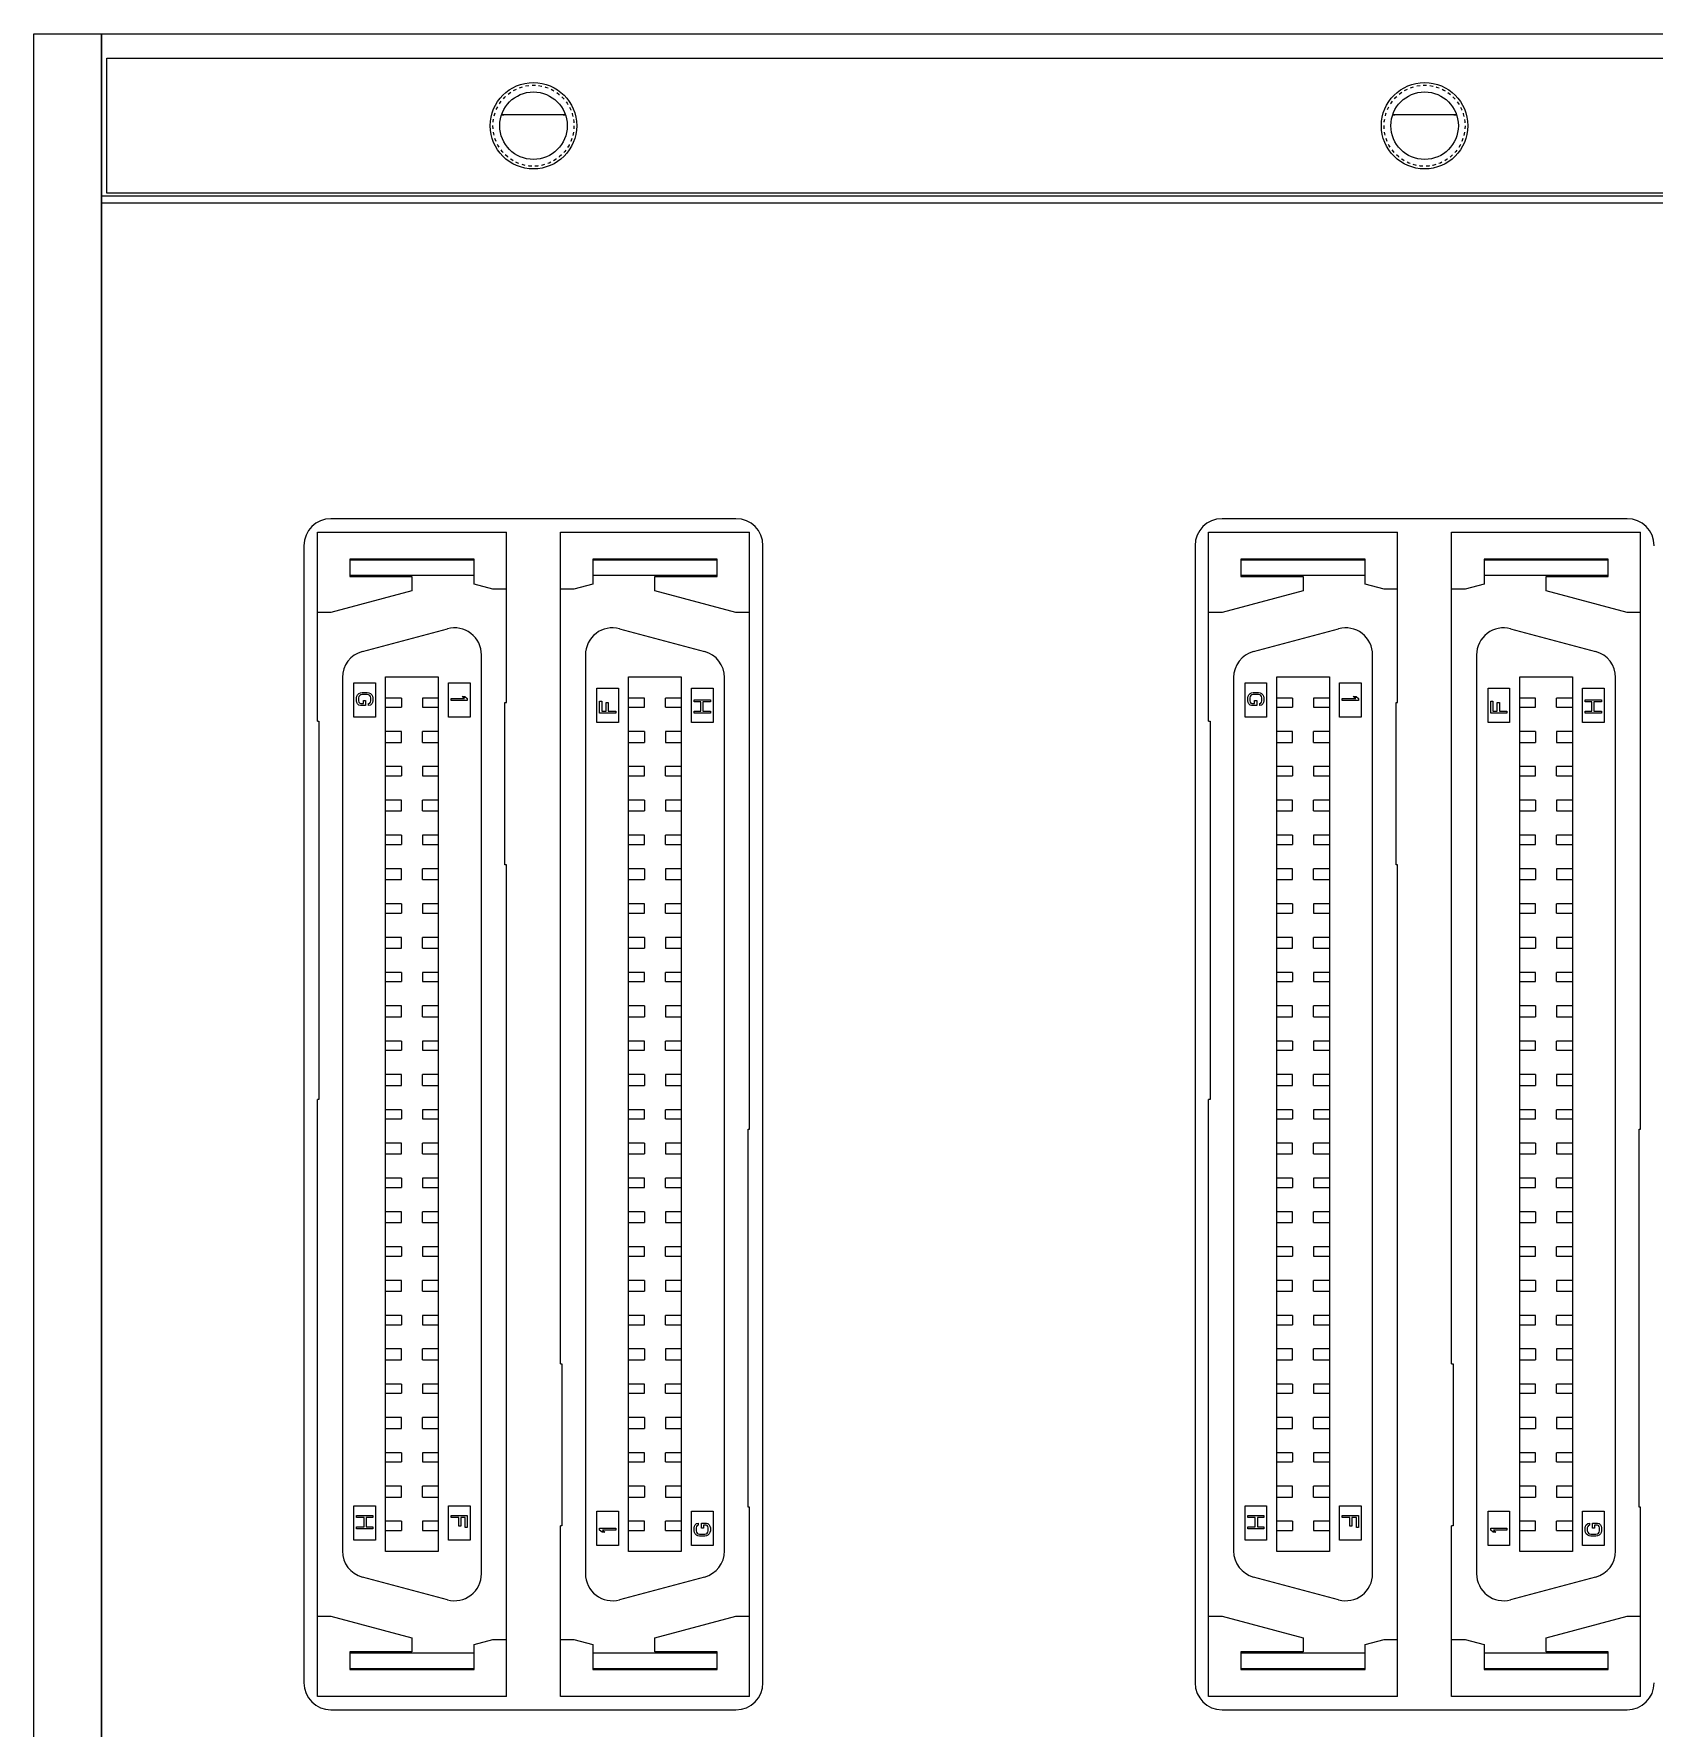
# Model space of a CAD drawing. Header units: inches. Extents: x 1 to 535, y 7 to 137.
# Drawn here: x 0.7 to 60.7, y 74 to 136.8 of the extents above; entities that cross this region are included whole.
import ezdxf

# ---------------------------------------------------------------- set-up
doc = ezdxf.new("R2010")
doc.units = ezdxf.units.IN
doc.header["$LTSCALE"] = 1.21
doc.header["$MEASUREMENT"] = 0
doc.linetypes.add('HIDDEN', pattern=[0.2, 0.1, -0.1])
for name, color, linetype in [('BSE72G_4_002DXF_CONTINUOUS_LINE', 7, 'CONTINUOUS'), ('BSEJ712_4_00DXF_CONTINUOUS_LINE', 7, 'CONTINUOUS'), ('BSEJ72G_4_001_DXF_HIDDEN_LINE', 7, 'CONTINUOUS'), ('BSEJ72G_4_00DXF_CONTINUOUS_LINE', 7, 'CONTINUOUS'), ('TE_1734101_5DXF_CONTINUOUS_LINE', 7, 'CONTINUOUS')]:
    doc.layers.add(name, color=color, linetype=linetype)

msp = doc.modelspace()

# ---------------------------------------------------------------- linework, layer by layer
at = {"layer": 'BSE72G_4_002DXF_CONTINUOUS_LINE', "color": 7, "linetype": 'Continuous'}
for p, q in [((3.203, 130.524), (530.203, 130.524)), ((26.703, 118.824), (11.703, 118.824)), ((59.703, 118.824), (44.703, 118.824)), ((10.703, 117.824), (10.703, 75.724)), ((27.703, 75.724), (27.703, 117.824)), ((43.703, 117.824), (43.703, 75.724)), ((11.703, 74.724), (26.703, 74.724)), ((44.703, 74.724), (59.703, 74.724))]:
    msp.add_line(p, q, dxfattribs=at)
for centre, start, end in [((11.703, 117.824), 90, 180), ((26.703, 117.824), 0, 90), ((44.703, 117.824), 90, 180), ((59.703, 117.824), 0, 90), ((11.703, 75.724), 180, 270), ((26.703, 75.724), 270, 0), ((44.703, 75.724), 180, 270), ((59.703, 75.724), 270, 0)]:
    msp.add_arc(centre, 1, start, end, dxfattribs=at)
at = {"layer": 'BSEJ712_4_00DXF_CONTINUOUS_LINE', "color": 7, "linetype": 'Continuous'}
for p, q in [((0.703, 6.774), (0.703, 136.774)), ((0.703, 136.774), (3.203, 136.774)), ((3.203, 136.774), (3.203, 6.774)), ((3.203, 6.774), (3.203, 136.774))]:
    msp.add_line(p, q, dxfattribs=at)
at = {"layer": 'BSEJ72G_4_001_DXF_HIDDEN_LINE', "color": 8, "linetype": 'HIDDEN'}
for centre in [(19.203, 133.374), (52.203, 133.374)]:
    msp.add_circle(centre, 1.5, dxfattribs=at)
at = {"layer": 'BSEJ72G_4_00DXF_CONTINUOUS_LINE', "color": 7, "linetype": 'Continuous'}
for p, q in [((3.203, 136.774), (530.203, 136.774)), ((3.403, 130.874), (3.403, 135.874)), ((3.403, 135.874), (530.003, 135.874)), ((20.383, 133.774), (18.022, 133.774)), ((53.383, 133.774), (51.022, 133.774)), ((3.203, 130.774), (530.203, 130.774)), ((530.003, 130.874), (3.403, 130.874))]:
    msp.add_line(p, q, dxfattribs=at)
for centre, radius in [((19.203, 133.374), 1.6), ((52.203, 133.374), 1.6), ((19.203, 133.374), 1.25), ((52.203, 133.374), 1.25)]:
    msp.add_circle(centre, radius, dxfattribs=at)
for centre, start, end in [((18.196, 132.153), 90.00216, 96.40108), ((20.21, 132.153), 83.59892, 89.99784), ((51.196, 132.153), 90.00216, 96.40108), ((53.21, 132.153), 83.59892, 89.99784)]:
    msp.add_arc(centre, 1.62, start, end, dxfattribs=at)
at = {"layer": 'TE_1734101_5DXF_CONTINUOUS_LINE', "color": 7, "linetype": 'Continuous'}
for p, q in [((11.203, 111.324), (11.203, 118.324)), ((11.203, 118.324), (18.203, 118.324)), ((18.203, 112.014), (18.203, 118.324)), ((20.203, 87.534), (20.203, 118.324)), ((20.203, 118.324), (27.203, 118.324)), ((27.203, 96.224), (27.203, 118.324)), ((44.203, 111.324), (44.203, 118.324)), ((44.203, 118.324), (51.203, 118.324)), ((51.203, 112.014), (51.203, 118.324)), ((53.203, 87.534), (53.203, 118.324)), ((53.203, 118.324), (60.203, 118.324)), ((60.203, 96.224), (60.203, 118.324)), ((12.403, 117.329), (12.403, 116.679)), ((17.003, 117.329), (12.403, 117.329)), ((17.003, 116.404), (17.003, 117.329)), ((21.403, 117.329), (21.403, 116.404)), ((26.003, 117.329), (21.403, 117.329)), ((26.003, 116.679), (26.003, 117.329)), ((45.403, 117.329), (45.403, 116.679)), ((50.003, 117.329), (45.403, 117.329)), ((50.003, 116.404), (50.003, 117.329)), ((54.403, 117.329), (54.403, 116.404)), ((59.003, 117.329), (54.403, 117.329)), ((59.003, 116.679), (59.003, 117.329)), ((17.003, 117.29), (12.403, 117.29)), ((17.003, 116.718), (12.403, 116.718)), ((12.403, 116.679), (14.703, 116.679)), ((14.703, 116.679), (14.703, 116.157)), ((26.003, 117.29), (21.403, 117.29)), ((26.003, 116.718), (21.403, 116.718)), ((23.703, 116.157), (23.703, 116.679)), ((23.703, 116.679), (26.003, 116.679)), ((50.003, 117.29), (45.403, 117.29)), ((50.003, 116.718), (45.403, 116.718)), ((45.403, 116.679), (47.703, 116.679)), ((47.703, 116.679), (47.703, 116.157)), ((59.003, 117.29), (54.403, 117.29)), ((59.003, 116.718), (54.403, 116.718)), ((56.703, 116.157), (56.703, 116.679)), ((56.703, 116.679), (59.003, 116.679)), ((14.703, 116.157), (11.703, 115.353)), ((17.703, 116.216), (17.003, 116.404)), ((18.203, 116.216), (17.703, 116.216)), ((20.703, 116.216), (20.203, 116.216)), ((21.403, 116.404), (20.703, 116.216)), ((26.703, 115.353), (23.703, 116.157)), ((47.703, 116.157), (44.703, 115.353)), ((50.703, 116.216), (50.003, 116.404)), ((51.203, 116.216), (50.703, 116.216)), ((53.703, 116.216), (53.203, 116.216)), ((54.403, 116.404), (53.703, 116.216)), ((59.703, 115.353), (56.703, 116.157)), ((11.703, 115.353), (11.203, 115.353)), ((27.203, 115.353), (26.703, 115.353)), ((44.703, 115.353), (44.203, 115.353)), ((60.203, 115.353), (59.703, 115.353)), ((12.869, 113.906), (16.019, 114.75)), ((22.387, 114.75), (25.537, 113.906)), ((45.869, 113.906), (49.019, 114.75)), ((55.387, 114.75), (58.537, 113.906)), ((17.278, 79.764), (17.278, 113.784)), ((21.128, 113.784), (21.128, 79.764)), ((50.278, 79.764), (50.278, 113.784)), ((54.128, 113.784), (54.128, 79.764)), ((12.128, 112.94), (12.128, 80.608)), ((13.728, 80.584), (13.728, 112.964)), ((13.728, 112.964), (15.678, 112.964)), ((15.678, 112.964), (15.678, 80.584)), ((22.728, 80.584), (22.728, 112.964)), ((22.728, 112.964), (24.678, 112.964)), ((24.678, 112.964), (24.678, 80.584)), ((26.278, 80.608), (26.278, 112.94)), ((45.128, 112.94), (45.128, 80.608)), ((46.728, 80.584), (46.728, 112.964)), ((46.728, 112.964), (48.678, 112.964)), ((48.678, 112.964), (48.678, 80.584)), ((55.728, 80.584), (55.728, 112.964)), ((55.728, 112.964), (57.678, 112.964)), ((57.678, 112.964), (57.678, 80.584)), ((59.278, 80.608), (59.278, 112.94)), ((12.553, 111.474), (12.553, 112.744)), ((12.553, 112.744), (13.353, 112.744)), ((12.665, 112.256), (12.691, 112.306)), ((12.691, 112.306), (12.742, 112.356)), ((12.742, 112.356), (12.793, 112.381)), ((12.768, 112.281), (12.742, 112.244)), ((12.806, 112.306), (12.768, 112.281)), ((12.793, 112.381), (12.857, 112.394)), ((12.857, 112.319), (12.806, 112.306)), ((12.857, 112.394), (13.048, 112.394)), ((13.048, 112.319), (12.857, 112.319)), ((13.048, 112.394), (13.112, 112.381)), ((13.1, 112.306), (13.048, 112.319)), ((13.138, 112.281), (13.1, 112.306)), ((13.112, 112.381), (13.163, 112.356)), ((13.163, 112.244), (13.138, 112.281)), ((13.163, 112.356), (13.214, 112.306)), ((13.214, 112.306), (13.24, 112.256)), ((13.353, 112.744), (13.353, 111.474)), ((16.053, 111.474), (16.053, 112.744)), ((16.053, 112.744), (16.853, 112.744)), ((16.853, 112.744), (16.853, 111.474)), ((21.553, 111.274), (21.553, 112.544)), ((21.553, 112.544), (22.353, 112.544)), ((22.353, 112.544), (22.353, 111.274)), ((25.053, 111.274), (25.053, 112.544)), ((25.053, 112.544), (25.853, 112.544)), ((25.853, 112.544), (25.853, 111.274)), ((45.553, 111.474), (45.553, 112.744)), ((45.553, 112.744), (46.353, 112.744)), ((45.665, 112.256), (45.691, 112.306)), ((45.691, 112.306), (45.742, 112.356)), ((45.742, 112.356), (45.793, 112.381)), ((45.768, 112.281), (45.742, 112.244)), ((45.806, 112.306), (45.768, 112.281)), ((45.793, 112.381), (45.857, 112.394)), ((45.857, 112.319), (45.806, 112.306)), ((45.857, 112.394), (46.048, 112.394)), ((46.048, 112.319), (45.857, 112.319)), ((46.048, 112.394), (46.112, 112.381)), ((46.1, 112.306), (46.048, 112.319)), ((46.138, 112.281), (46.1, 112.306)), ((46.112, 112.381), (46.163, 112.356)), ((46.163, 112.244), (46.138, 112.281)), ((46.163, 112.356), (46.214, 112.306)), ((46.214, 112.306), (46.24, 112.256)), ((46.353, 112.744), (46.353, 111.474)), ((49.053, 111.474), (49.053, 112.744)), ((49.053, 112.744), (49.853, 112.744)), ((49.853, 112.744), (49.853, 111.474)), ((54.553, 111.274), (54.553, 112.544)), ((54.553, 112.544), (55.353, 112.544)), ((55.353, 112.544), (55.353, 111.274)), ((58.053, 111.274), (58.053, 112.544)), ((58.053, 112.544), (58.853, 112.544)), ((58.853, 112.544), (58.853, 111.274)), ((12.653, 112.194), (12.665, 112.256)), ((12.653, 112.081), (12.653, 112.194)), ((12.665, 112.019), (12.653, 112.081)), ((12.691, 111.969), (12.665, 112.019)), ((12.742, 111.919), (12.691, 111.969)), ((12.742, 112.244), (12.729, 112.194)), ((12.729, 112.194), (12.729, 112.081)), ((12.729, 112.081), (12.742, 112.031)), ((12.742, 112.031), (12.768, 111.994)), ((12.793, 111.906), (12.742, 111.919)), ((12.768, 111.994), (12.806, 111.981)), ((12.985, 111.906), (12.793, 111.906)), ((12.806, 111.981), (12.908, 111.981)), ((12.908, 111.981), (12.908, 112.094)), ((12.908, 112.094), (12.985, 112.094)), ((12.985, 112.094), (12.985, 111.906)), ((13.1, 111.981), (13.138, 111.994)), ((13.1, 111.906), (13.1, 111.981)), ((13.163, 111.919), (13.1, 111.906)), ((13.138, 111.994), (13.163, 112.031)), ((13.176, 112.194), (13.163, 112.244)), ((13.163, 112.031), (13.176, 112.081)), ((13.214, 111.969), (13.163, 111.919)), ((13.176, 112.081), (13.176, 112.194)), ((13.24, 112.019), (13.214, 111.969)), ((13.24, 112.256), (13.253, 112.194)), ((13.253, 112.081), (13.24, 112.019)), ((13.253, 112.194), (13.253, 112.081)), ((14.313, 112.184), (13.728, 112.184)), ((13.728, 111.844), (14.313, 111.844)), ((14.313, 112.184), (14.313, 111.844)), ((15.093, 112.184), (15.093, 111.844)), ((15.678, 112.184), (15.093, 112.184)), ((15.093, 111.844), (15.678, 111.844)), ((16.153, 112.094), (16.153, 112.169)), ((16.153, 112.169), (16.651, 112.169)), ((16.753, 112.094), (16.153, 112.094)), ((16.651, 112.169), (16.561, 112.244)), ((16.561, 112.244), (16.663, 112.244)), ((16.663, 112.244), (16.753, 112.169)), ((16.753, 112.169), (16.753, 112.094)), ((18.148, 106.014), (18.148, 112.014)), ((18.148, 112.014), (18.203, 112.014)), ((21.653, 111.624), (21.653, 112.074)), ((21.653, 112.074), (21.729, 112.074)), ((21.729, 112.074), (21.729, 111.699)), ((21.729, 111.699), (21.895, 111.699)), ((21.895, 111.699), (21.895, 112.024)), ((21.895, 112.024), (21.972, 112.024)), ((21.972, 112.024), (21.972, 111.699)), ((21.972, 111.699), (22.253, 111.699)), ((22.253, 111.699), (22.253, 111.624)), ((23.313, 112.184), (22.728, 112.184)), ((22.728, 111.844), (23.313, 111.844)), ((23.313, 111.844), (23.313, 112.184)), ((24.093, 111.844), (24.093, 112.184)), ((24.678, 112.184), (24.093, 112.184)), ((24.093, 111.844), (24.678, 111.844)), ((25.153, 112.049), (25.153, 112.124)), ((25.153, 112.124), (25.753, 112.124)), ((25.395, 112.049), (25.153, 112.049)), ((25.153, 111.624), (25.153, 111.699)), ((25.153, 111.699), (25.395, 111.699)), ((25.395, 111.699), (25.395, 112.049)), ((25.472, 112.049), (25.472, 111.699)), ((25.753, 112.049), (25.472, 112.049)), ((25.472, 111.699), (25.753, 111.699)), ((25.753, 112.124), (25.753, 112.049)), ((25.753, 111.699), (25.753, 111.624)), ((45.653, 112.194), (45.665, 112.256)), ((45.653, 112.081), (45.653, 112.194)), ((45.665, 112.019), (45.653, 112.081)), ((45.691, 111.969), (45.665, 112.019)), ((45.742, 111.919), (45.691, 111.969)), ((45.742, 112.244), (45.729, 112.194)), ((45.729, 112.194), (45.729, 112.081)), ((45.729, 112.081), (45.742, 112.031)), ((45.742, 112.031), (45.768, 111.994)), ((45.793, 111.906), (45.742, 111.919)), ((45.768, 111.994), (45.806, 111.981)), ((45.985, 111.906), (45.793, 111.906)), ((45.806, 111.981), (45.908, 111.981)), ((45.908, 111.981), (45.908, 112.094)), ((45.908, 112.094), (45.985, 112.094)), ((45.985, 112.094), (45.985, 111.906)), ((46.1, 111.981), (46.138, 111.994)), ((46.1, 111.906), (46.1, 111.981)), ((46.163, 111.919), (46.1, 111.906)), ((46.138, 111.994), (46.163, 112.031)), ((46.176, 112.194), (46.163, 112.244)), ((46.163, 112.031), (46.176, 112.081)), ((46.214, 111.969), (46.163, 111.919)), ((46.176, 112.081), (46.176, 112.194)), ((46.24, 112.019), (46.214, 111.969)), ((46.24, 112.256), (46.253, 112.194)), ((46.253, 112.081), (46.24, 112.019)), ((46.253, 112.194), (46.253, 112.081)), ((47.313, 112.184), (46.728, 112.184)), ((46.728, 111.844), (47.313, 111.844)), ((47.313, 112.184), (47.313, 111.844)), ((48.093, 112.184), (48.093, 111.844)), ((48.678, 112.184), (48.093, 112.184)), ((48.093, 111.844), (48.678, 111.844)), ((49.153, 112.094), (49.153, 112.169)), ((49.153, 112.169), (49.651, 112.169)), ((49.753, 112.094), (49.153, 112.094)), ((49.651, 112.169), (49.561, 112.244)), ((49.561, 112.244), (49.663, 112.244)), ((49.663, 112.244), (49.753, 112.169)), ((49.753, 112.169), (49.753, 112.094)), ((51.148, 106.014), (51.148, 112.014)), ((51.148, 112.014), (51.203, 112.014)), ((54.653, 111.624), (54.653, 112.074)), ((54.653, 112.074), (54.729, 112.074)), ((54.729, 112.074), (54.729, 111.699)), ((54.729, 111.699), (54.895, 111.699)), ((54.895, 111.699), (54.895, 112.024)), ((54.895, 112.024), (54.972, 112.024)), ((54.972, 112.024), (54.972, 111.699)), ((54.972, 111.699), (55.253, 111.699)), ((55.253, 111.699), (55.253, 111.624)), ((56.313, 112.184), (55.728, 112.184)), ((55.728, 111.844), (56.313, 111.844)), ((56.313, 111.844), (56.313, 112.184)), ((57.093, 111.844), (57.093, 112.184)), ((57.678, 112.184), (57.093, 112.184)), ((57.093, 111.844), (57.678, 111.844)), ((58.153, 112.049), (58.153, 112.124)), ((58.153, 112.124), (58.753, 112.124)), ((58.395, 112.049), (58.153, 112.049)), ((58.153, 111.624), (58.153, 111.699)), ((58.153, 111.699), (58.395, 111.699)), ((58.395, 111.699), (58.395, 112.049)), ((58.472, 112.049), (58.472, 111.699)), ((58.753, 112.049), (58.472, 112.049)), ((58.472, 111.699), (58.753, 111.699)), ((58.753, 112.124), (58.753, 112.049)), ((58.753, 111.699), (58.753, 111.624)), ((11.203, 111.324), (11.258, 111.324)), ((11.258, 111.324), (11.258, 97.324)), ((13.353, 111.474), (12.553, 111.474)), ((16.853, 111.474), (16.053, 111.474)), ((22.353, 111.274), (21.553, 111.274)), ((22.253, 111.624), (21.653, 111.624)), ((25.853, 111.274), (25.053, 111.274)), ((25.753, 111.624), (25.153, 111.624)), ((44.203, 111.324), (44.258, 111.324)), ((44.258, 111.324), (44.258, 97.324)), ((46.353, 111.474), (45.553, 111.474)), ((49.853, 111.474), (49.053, 111.474)), ((55.353, 111.274), (54.553, 111.274)), ((55.253, 111.624), (54.653, 111.624)), ((58.853, 111.274), (58.053, 111.274)), ((58.753, 111.624), (58.153, 111.624)), ((14.313, 110.944), (13.728, 110.944)), ((13.728, 110.544), (14.313, 110.544)), ((14.313, 110.544), (14.313, 110.944)), ((15.093, 110.544), (15.093, 110.944)), ((15.678, 110.944), (15.093, 110.944)), ((15.093, 110.544), (15.678, 110.544)), ((23.313, 110.944), (22.728, 110.944)), ((22.728, 110.544), (23.313, 110.544)), ((23.313, 110.944), (23.313, 110.544)), ((24.093, 110.944), (24.093, 110.544)), ((24.678, 110.944), (24.093, 110.944)), ((24.093, 110.544), (24.678, 110.544)), ((47.313, 110.944), (46.728, 110.944)), ((46.728, 110.544), (47.313, 110.544)), ((47.313, 110.544), (47.313, 110.944)), ((48.093, 110.544), (48.093, 110.944)), ((48.678, 110.944), (48.093, 110.944)), ((48.093, 110.544), (48.678, 110.544)), ((56.313, 110.944), (55.728, 110.944)), ((55.728, 110.544), (56.313, 110.544)), ((56.313, 110.944), (56.313, 110.544)), ((57.093, 110.944), (57.093, 110.544)), ((57.678, 110.944), (57.093, 110.944)), ((57.093, 110.544), (57.678, 110.544)), ((14.313, 109.644), (13.728, 109.644)), ((13.728, 109.304), (14.313, 109.304)), ((14.313, 109.644), (14.313, 109.304)), ((15.093, 109.644), (15.093, 109.304)), ((15.678, 109.644), (15.093, 109.644)), ((15.093, 109.304), (15.678, 109.304)), ((23.313, 109.644), (22.728, 109.644)), ((22.728, 109.304), (23.313, 109.304)), ((23.313, 109.304), (23.313, 109.644)), ((24.093, 109.304), (24.093, 109.644)), ((24.678, 109.644), (24.093, 109.644)), ((24.093, 109.304), (24.678, 109.304)), ((47.313, 109.644), (46.728, 109.644)), ((46.728, 109.304), (47.313, 109.304)), ((47.313, 109.644), (47.313, 109.304)), ((48.093, 109.644), (48.093, 109.304)), ((48.678, 109.644), (48.093, 109.644)), ((48.093, 109.304), (48.678, 109.304)), ((56.313, 109.644), (55.728, 109.644)), ((55.728, 109.304), (56.313, 109.304)), ((56.313, 109.304), (56.313, 109.644)), ((57.093, 109.304), (57.093, 109.644)), ((57.678, 109.644), (57.093, 109.644)), ((57.093, 109.304), (57.678, 109.304)), ((14.313, 108.404), (13.728, 108.404)), ((13.728, 108.004), (14.313, 108.004)), ((14.313, 108.004), (14.313, 108.404)), ((15.093, 108.004), (15.093, 108.404)), ((15.678, 108.404), (15.093, 108.404)), ((15.093, 108.004), (15.678, 108.004)), ((23.313, 108.404), (22.728, 108.404)), ((22.728, 108.004), (23.313, 108.004)), ((23.313, 108.404), (23.313, 108.004)), ((24.093, 108.404), (24.093, 108.004)), ((24.678, 108.404), (24.093, 108.404)), ((24.093, 108.004), (24.678, 108.004)), ((47.313, 108.404), (46.728, 108.404)), ((46.728, 108.004), (47.313, 108.004)), ((47.313, 108.004), (47.313, 108.404)), ((48.093, 108.004), (48.093, 108.404)), ((48.678, 108.404), (48.093, 108.404)), ((48.093, 108.004), (48.678, 108.004)), ((56.313, 108.404), (55.728, 108.404)), ((55.728, 108.004), (56.313, 108.004)), ((56.313, 108.404), (56.313, 108.004)), ((57.093, 108.404), (57.093, 108.004)), ((57.678, 108.404), (57.093, 108.404)), ((57.093, 108.004), (57.678, 108.004)), ((14.313, 107.104), (13.728, 107.104)), ((13.728, 106.764), (14.313, 106.764)), ((14.313, 107.104), (14.313, 106.764)), ((15.093, 107.104), (15.093, 106.764)), ((15.678, 107.104), (15.093, 107.104)), ((15.093, 106.764), (15.678, 106.764)), ((23.313, 107.104), (22.728, 107.104)), ((22.728, 106.764), (23.313, 106.764)), ((23.313, 106.764), (23.313, 107.104)), ((24.093, 106.764), (24.093, 107.104)), ((24.678, 107.104), (24.093, 107.104)), ((24.093, 106.764), (24.678, 106.764)), ((47.313, 107.104), (46.728, 107.104)), ((46.728, 106.764), (47.313, 106.764)), ((47.313, 107.104), (47.313, 106.764)), ((48.093, 107.104), (48.093, 106.764)), ((48.678, 107.104), (48.093, 107.104)), ((48.093, 106.764), (48.678, 106.764)), ((56.313, 107.104), (55.728, 107.104)), ((55.728, 106.764), (56.313, 106.764)), ((56.313, 106.764), (56.313, 107.104)), ((57.093, 106.764), (57.093, 107.104)), ((57.678, 107.104), (57.093, 107.104)), ((57.093, 106.764), (57.678, 106.764)), ((18.203, 106.014), (18.148, 106.014)), ((18.203, 75.224), (18.203, 106.014)), ((51.203, 106.014), (51.148, 106.014)), ((51.203, 75.224), (51.203, 106.014)), ((14.313, 105.864), (13.728, 105.864)), ((13.728, 105.464), (14.313, 105.464)), ((14.313, 105.464), (14.313, 105.864)), ((15.093, 105.464), (15.093, 105.864)), ((15.678, 105.864), (15.093, 105.864)), ((15.093, 105.464), (15.678, 105.464)), ((23.313, 105.864), (22.728, 105.864)), ((22.728, 105.464), (23.313, 105.464)), ((23.313, 105.864), (23.313, 105.464)), ((24.093, 105.864), (24.093, 105.464)), ((24.678, 105.864), (24.093, 105.864)), ((24.093, 105.464), (24.678, 105.464)), ((47.313, 105.864), (46.728, 105.864)), ((46.728, 105.464), (47.313, 105.464)), ((47.313, 105.464), (47.313, 105.864)), ((48.093, 105.464), (48.093, 105.864)), ((48.678, 105.864), (48.093, 105.864)), ((48.093, 105.464), (48.678, 105.464)), ((56.313, 105.864), (55.728, 105.864)), ((55.728, 105.464), (56.313, 105.464)), ((56.313, 105.864), (56.313, 105.464)), ((57.093, 105.864), (57.093, 105.464)), ((57.678, 105.864), (57.093, 105.864)), ((57.093, 105.464), (57.678, 105.464)), ((14.313, 104.564), (13.728, 104.564)), ((13.728, 104.224), (14.313, 104.224)), ((14.313, 104.564), (14.313, 104.224)), ((15.093, 104.564), (15.093, 104.224)), ((15.678, 104.564), (15.093, 104.564)), ((15.093, 104.224), (15.678, 104.224)), ((23.313, 104.564), (22.728, 104.564)), ((22.728, 104.224), (23.313, 104.224)), ((23.313, 104.224), (23.313, 104.564)), ((24.093, 104.224), (24.093, 104.564)), ((24.678, 104.564), (24.093, 104.564)), ((24.093, 104.224), (24.678, 104.224)), ((47.313, 104.564), (46.728, 104.564)), ((46.728, 104.224), (47.313, 104.224)), ((47.313, 104.564), (47.313, 104.224)), ((48.093, 104.564), (48.093, 104.224)), ((48.678, 104.564), (48.093, 104.564)), ((48.093, 104.224), (48.678, 104.224)), ((56.313, 104.564), (55.728, 104.564)), ((55.728, 104.224), (56.313, 104.224)), ((56.313, 104.224), (56.313, 104.564)), ((57.093, 104.224), (57.093, 104.564)), ((57.678, 104.564), (57.093, 104.564)), ((57.093, 104.224), (57.678, 104.224)), ((14.313, 103.324), (13.728, 103.324)), ((13.728, 102.924), (14.313, 102.924)), ((14.313, 102.924), (14.313, 103.324)), ((15.093, 102.924), (15.093, 103.324)), ((15.678, 103.324), (15.093, 103.324)), ((15.093, 102.924), (15.678, 102.924)), ((23.313, 103.324), (22.728, 103.324)), ((22.728, 102.924), (23.313, 102.924)), ((23.313, 103.324), (23.313, 102.924)), ((24.093, 103.324), (24.093, 102.924)), ((24.678, 103.324), (24.093, 103.324)), ((24.093, 102.924), (24.678, 102.924)), ((47.313, 103.324), (46.728, 103.324)), ((46.728, 102.924), (47.313, 102.924)), ((47.313, 102.924), (47.313, 103.324)), ((48.093, 102.924), (48.093, 103.324)), ((48.678, 103.324), (48.093, 103.324)), ((48.093, 102.924), (48.678, 102.924)), ((56.313, 103.324), (55.728, 103.324)), ((55.728, 102.924), (56.313, 102.924)), ((56.313, 103.324), (56.313, 102.924)), ((57.093, 103.324), (57.093, 102.924)), ((57.678, 103.324), (57.093, 103.324)), ((57.093, 102.924), (57.678, 102.924)), ((14.313, 102.024), (13.728, 102.024)), ((13.728, 101.684), (14.313, 101.684)), ((14.313, 102.024), (14.313, 101.684)), ((15.093, 102.024), (15.093, 101.684)), ((15.678, 102.024), (15.093, 102.024)), ((15.093, 101.684), (15.678, 101.684)), ((23.313, 102.024), (22.728, 102.024)), ((22.728, 101.684), (23.313, 101.684)), ((23.313, 101.684), (23.313, 102.024)), ((24.093, 101.684), (24.093, 102.024)), ((24.678, 102.024), (24.093, 102.024)), ((24.093, 101.684), (24.678, 101.684)), ((47.313, 102.024), (46.728, 102.024)), ((46.728, 101.684), (47.313, 101.684)), ((47.313, 102.024), (47.313, 101.684)), ((48.093, 102.024), (48.093, 101.684)), ((48.678, 102.024), (48.093, 102.024)), ((48.093, 101.684), (48.678, 101.684)), ((56.313, 102.024), (55.728, 102.024)), ((55.728, 101.684), (56.313, 101.684)), ((56.313, 101.684), (56.313, 102.024)), ((57.093, 101.684), (57.093, 102.024)), ((57.678, 102.024), (57.093, 102.024)), ((57.093, 101.684), (57.678, 101.684)), ((14.313, 100.784), (13.728, 100.784)), ((13.728, 100.384), (14.313, 100.384)), ((14.313, 100.384), (14.313, 100.784)), ((15.093, 100.384), (15.093, 100.784)), ((15.678, 100.784), (15.093, 100.784)), ((15.093, 100.384), (15.678, 100.384)), ((23.313, 100.784), (22.728, 100.784)), ((22.728, 100.384), (23.313, 100.384)), ((23.313, 100.784), (23.313, 100.384)), ((24.093, 100.784), (24.093, 100.384)), ((24.678, 100.784), (24.093, 100.784)), ((24.093, 100.384), (24.678, 100.384)), ((47.313, 100.784), (46.728, 100.784)), ((46.728, 100.384), (47.313, 100.384)), ((47.313, 100.384), (47.313, 100.784)), ((48.093, 100.384), (48.093, 100.784)), ((48.678, 100.784), (48.093, 100.784)), ((48.093, 100.384), (48.678, 100.384)), ((56.313, 100.784), (55.728, 100.784)), ((55.728, 100.384), (56.313, 100.384)), ((56.313, 100.784), (56.313, 100.384)), ((57.093, 100.784), (57.093, 100.384)), ((57.678, 100.784), (57.093, 100.784)), ((57.093, 100.384), (57.678, 100.384)), ((14.313, 99.484), (13.728, 99.484)), ((13.728, 99.144), (14.313, 99.144)), ((14.313, 99.484), (14.313, 99.144)), ((15.093, 99.484), (15.093, 99.144)), ((15.678, 99.484), (15.093, 99.484)), ((15.093, 99.144), (15.678, 99.144)), ((23.313, 99.484), (22.728, 99.484)), ((22.728, 99.144), (23.313, 99.144)), ((23.313, 99.144), (23.313, 99.484)), ((24.093, 99.144), (24.093, 99.484)), ((24.678, 99.484), (24.093, 99.484)), ((24.093, 99.144), (24.678, 99.144)), ((47.313, 99.484), (46.728, 99.484)), ((46.728, 99.144), (47.313, 99.144)), ((47.313, 99.484), (47.313, 99.144)), ((48.093, 99.484), (48.093, 99.144)), ((48.678, 99.484), (48.093, 99.484)), ((48.093, 99.144), (48.678, 99.144)), ((56.313, 99.484), (55.728, 99.484)), ((55.728, 99.144), (56.313, 99.144)), ((56.313, 99.144), (56.313, 99.484)), ((57.093, 99.144), (57.093, 99.484)), ((57.678, 99.484), (57.093, 99.484)), ((57.093, 99.144), (57.678, 99.144)), ((14.313, 98.244), (13.728, 98.244)), ((14.313, 97.844), (14.313, 98.244)), ((15.093, 97.844), (15.093, 98.244)), ((15.678, 98.244), (15.093, 98.244)), ((23.313, 98.244), (22.728, 98.244)), ((23.313, 98.244), (23.313, 97.844)), ((24.093, 98.244), (24.093, 97.844)), ((24.678, 98.244), (24.093, 98.244)), ((47.313, 98.244), (46.728, 98.244)), ((47.313, 97.844), (47.313, 98.244)), ((48.093, 97.844), (48.093, 98.244)), ((48.678, 98.244), (48.093, 98.244)), ((56.313, 98.244), (55.728, 98.244)), ((56.313, 98.244), (56.313, 97.844)), ((57.093, 98.244), (57.093, 97.844)), ((57.678, 98.244), (57.093, 98.244)), ((11.203, 75.224), (11.203, 97.324)), ((11.258, 97.324), (11.203, 97.324)), ((13.728, 97.844), (14.313, 97.844)), ((15.093, 97.844), (15.678, 97.844)), ((22.728, 97.844), (23.313, 97.844)), ((24.093, 97.844), (24.678, 97.844)), ((44.203, 75.224), (44.203, 97.324)), ((44.258, 97.324), (44.203, 97.324)), ((46.728, 97.844), (47.313, 97.844)), ((48.093, 97.844), (48.678, 97.844)), ((55.728, 97.844), (56.313, 97.844)), ((57.093, 97.844), (57.678, 97.844)), ((14.313, 96.944), (13.728, 96.944)), ((13.728, 96.604), (14.313, 96.604)), ((14.313, 96.944), (14.313, 96.604)), ((15.093, 96.944), (15.093, 96.604)), ((15.678, 96.944), (15.093, 96.944)), ((15.093, 96.604), (15.678, 96.604)), ((23.313, 96.944), (22.728, 96.944)), ((22.728, 96.604), (23.313, 96.604)), ((23.313, 96.604), (23.313, 96.944)), ((24.093, 96.604), (24.093, 96.944)), ((24.678, 96.944), (24.093, 96.944)), ((24.093, 96.604), (24.678, 96.604)), ((47.313, 96.944), (46.728, 96.944)), ((46.728, 96.604), (47.313, 96.604)), ((47.313, 96.944), (47.313, 96.604)), ((48.093, 96.944), (48.093, 96.604)), ((48.678, 96.944), (48.093, 96.944)), ((48.093, 96.604), (48.678, 96.604)), ((56.313, 96.944), (55.728, 96.944)), ((55.728, 96.604), (56.313, 96.604)), ((56.313, 96.604), (56.313, 96.944)), ((57.093, 96.604), (57.093, 96.944)), ((57.678, 96.944), (57.093, 96.944)), ((57.093, 96.604), (57.678, 96.604)), ((27.148, 82.224), (27.148, 96.224)), ((27.148, 96.224), (27.203, 96.224)), ((60.148, 82.224), (60.148, 96.224)), ((60.148, 96.224), (60.203, 96.224)), ((14.313, 95.704), (13.728, 95.704)), ((14.313, 95.304), (14.313, 95.704)), ((15.093, 95.304), (15.093, 95.704)), ((15.678, 95.704), (15.093, 95.704)), ((23.313, 95.704), (22.728, 95.704)), ((23.313, 95.704), (23.313, 95.304)), ((24.093, 95.704), (24.093, 95.304)), ((24.678, 95.704), (24.093, 95.704)), ((47.313, 95.704), (46.728, 95.704)), ((47.313, 95.304), (47.313, 95.704)), ((48.093, 95.304), (48.093, 95.704)), ((48.678, 95.704), (48.093, 95.704)), ((56.313, 95.704), (55.728, 95.704)), ((56.313, 95.704), (56.313, 95.304)), ((57.093, 95.704), (57.093, 95.304)), ((57.678, 95.704), (57.093, 95.704)), ((13.728, 95.304), (14.313, 95.304)), ((15.093, 95.304), (15.678, 95.304)), ((22.728, 95.304), (23.313, 95.304)), ((24.093, 95.304), (24.678, 95.304)), ((46.728, 95.304), (47.313, 95.304)), ((48.093, 95.304), (48.678, 95.304)), ((55.728, 95.304), (56.313, 95.304)), ((57.093, 95.304), (57.678, 95.304)), ((14.313, 94.404), (13.728, 94.404)), ((14.313, 94.404), (14.313, 94.064)), ((15.093, 94.404), (15.093, 94.064)), ((15.678, 94.404), (15.093, 94.404)), ((23.313, 94.404), (22.728, 94.404)), ((23.313, 94.064), (23.313, 94.404)), ((24.093, 94.064), (24.093, 94.404)), ((24.678, 94.404), (24.093, 94.404)), ((47.313, 94.404), (46.728, 94.404)), ((47.313, 94.404), (47.313, 94.064)), ((48.093, 94.404), (48.093, 94.064)), ((48.678, 94.404), (48.093, 94.404)), ((56.313, 94.404), (55.728, 94.404)), ((56.313, 94.064), (56.313, 94.404)), ((57.093, 94.064), (57.093, 94.404)), ((57.678, 94.404), (57.093, 94.404)), ((13.728, 94.064), (14.313, 94.064)), ((15.093, 94.064), (15.678, 94.064)), ((22.728, 94.064), (23.313, 94.064)), ((24.093, 94.064), (24.678, 94.064)), ((46.728, 94.064), (47.313, 94.064)), ((48.093, 94.064), (48.678, 94.064)), ((55.728, 94.064), (56.313, 94.064)), ((57.093, 94.064), (57.678, 94.064)), ((14.313, 93.164), (13.728, 93.164)), ((14.313, 92.764), (14.313, 93.164)), ((15.093, 92.764), (15.093, 93.164)), ((15.678, 93.164), (15.093, 93.164)), ((23.313, 93.164), (22.728, 93.164)), ((23.313, 93.164), (23.313, 92.764)), ((24.093, 93.164), (24.093, 92.764)), ((24.678, 93.164), (24.093, 93.164)), ((47.313, 93.164), (46.728, 93.164)), ((47.313, 92.764), (47.313, 93.164)), ((48.093, 92.764), (48.093, 93.164)), ((48.678, 93.164), (48.093, 93.164)), ((56.313, 93.164), (55.728, 93.164)), ((56.313, 93.164), (56.313, 92.764)), ((57.093, 93.164), (57.093, 92.764)), ((57.678, 93.164), (57.093, 93.164)), ((13.728, 92.764), (14.313, 92.764)), ((15.093, 92.764), (15.678, 92.764)), ((22.728, 92.764), (23.313, 92.764)), ((24.093, 92.764), (24.678, 92.764)), ((46.728, 92.764), (47.313, 92.764)), ((48.093, 92.764), (48.678, 92.764)), ((55.728, 92.764), (56.313, 92.764)), ((57.093, 92.764), (57.678, 92.764)), ((14.313, 91.864), (13.728, 91.864)), ((14.313, 91.864), (14.313, 91.524)), ((15.093, 91.864), (15.093, 91.524)), ((15.678, 91.864), (15.093, 91.864)), ((23.313, 91.864), (22.728, 91.864)), ((23.313, 91.524), (23.313, 91.864)), ((24.093, 91.524), (24.093, 91.864)), ((24.678, 91.864), (24.093, 91.864)), ((47.313, 91.864), (46.728, 91.864)), ((47.313, 91.864), (47.313, 91.524)), ((48.093, 91.864), (48.093, 91.524)), ((48.678, 91.864), (48.093, 91.864)), ((56.313, 91.864), (55.728, 91.864)), ((56.313, 91.524), (56.313, 91.864)), ((57.093, 91.524), (57.093, 91.864)), ((57.678, 91.864), (57.093, 91.864)), ((13.728, 91.524), (14.313, 91.524)), ((15.093, 91.524), (15.678, 91.524)), ((22.728, 91.524), (23.313, 91.524)), ((24.093, 91.524), (24.678, 91.524)), ((46.728, 91.524), (47.313, 91.524)), ((48.093, 91.524), (48.678, 91.524)), ((55.728, 91.524), (56.313, 91.524)), ((57.093, 91.524), (57.678, 91.524)), ((14.313, 90.624), (13.728, 90.624)), ((14.313, 90.224), (14.313, 90.624)), ((15.093, 90.224), (15.093, 90.624)), ((15.678, 90.624), (15.093, 90.624)), ((23.313, 90.624), (22.728, 90.624)), ((23.313, 90.624), (23.313, 90.224)), ((24.093, 90.624), (24.093, 90.224)), ((24.678, 90.624), (24.093, 90.624)), ((47.313, 90.624), (46.728, 90.624)), ((47.313, 90.224), (47.313, 90.624)), ((48.093, 90.224), (48.093, 90.624)), ((48.678, 90.624), (48.093, 90.624)), ((56.313, 90.624), (55.728, 90.624)), ((56.313, 90.624), (56.313, 90.224)), ((57.093, 90.624), (57.093, 90.224)), ((57.678, 90.624), (57.093, 90.624)), ((13.728, 90.224), (14.313, 90.224)), ((15.093, 90.224), (15.678, 90.224)), ((22.728, 90.224), (23.313, 90.224)), ((24.093, 90.224), (24.678, 90.224)), ((46.728, 90.224), (47.313, 90.224)), ((48.093, 90.224), (48.678, 90.224)), ((55.728, 90.224), (56.313, 90.224)), ((57.093, 90.224), (57.678, 90.224)), ((14.313, 89.324), (13.728, 89.324)), ((14.313, 89.324), (14.313, 88.984)), ((15.093, 89.324), (15.093, 88.984)), ((15.678, 89.324), (15.093, 89.324)), ((23.313, 89.324), (22.728, 89.324)), ((23.313, 88.984), (23.313, 89.324)), ((24.093, 88.984), (24.093, 89.324)), ((24.678, 89.324), (24.093, 89.324)), ((47.313, 89.324), (46.728, 89.324)), ((47.313, 89.324), (47.313, 88.984)), ((48.093, 89.324), (48.093, 88.984)), ((48.678, 89.324), (48.093, 89.324)), ((56.313, 89.324), (55.728, 89.324)), ((56.313, 88.984), (56.313, 89.324)), ((57.093, 88.984), (57.093, 89.324)), ((57.678, 89.324), (57.093, 89.324)), ((13.728, 88.984), (14.313, 88.984)), ((15.093, 88.984), (15.678, 88.984)), ((22.728, 88.984), (23.313, 88.984)), ((24.093, 88.984), (24.678, 88.984)), ((46.728, 88.984), (47.313, 88.984)), ((48.093, 88.984), (48.678, 88.984)), ((55.728, 88.984), (56.313, 88.984)), ((57.093, 88.984), (57.678, 88.984)), ((14.313, 88.084), (13.728, 88.084)), ((14.313, 87.684), (14.313, 88.084)), ((15.093, 87.684), (15.093, 88.084)), ((15.678, 88.084), (15.093, 88.084)), ((23.313, 88.084), (22.728, 88.084)), ((23.313, 88.084), (23.313, 87.684)), ((24.093, 88.084), (24.093, 87.684)), ((24.678, 88.084), (24.093, 88.084)), ((47.313, 88.084), (46.728, 88.084)), ((47.313, 87.684), (47.313, 88.084)), ((48.093, 87.684), (48.093, 88.084)), ((48.678, 88.084), (48.093, 88.084)), ((56.313, 88.084), (55.728, 88.084)), ((56.313, 88.084), (56.313, 87.684)), ((57.093, 88.084), (57.093, 87.684)), ((57.678, 88.084), (57.093, 88.084)), ((13.728, 87.684), (14.313, 87.684)), ((15.093, 87.684), (15.678, 87.684)), ((20.203, 87.534), (20.258, 87.534)), ((20.258, 87.534), (20.258, 81.534)), ((22.728, 87.684), (23.313, 87.684)), ((24.093, 87.684), (24.678, 87.684)), ((46.728, 87.684), (47.313, 87.684)), ((48.093, 87.684), (48.678, 87.684)), ((53.203, 87.534), (53.258, 87.534)), ((53.258, 87.534), (53.258, 81.534)), ((55.728, 87.684), (56.313, 87.684)), ((57.093, 87.684), (57.678, 87.684)), ((14.313, 86.784), (13.728, 86.784)), ((14.313, 86.784), (14.313, 86.444)), ((15.093, 86.784), (15.093, 86.444)), ((15.678, 86.784), (15.093, 86.784)), ((23.313, 86.784), (22.728, 86.784)), ((23.313, 86.444), (23.313, 86.784)), ((24.093, 86.444), (24.093, 86.784)), ((24.678, 86.784), (24.093, 86.784)), ((47.313, 86.784), (46.728, 86.784)), ((47.313, 86.784), (47.313, 86.444)), ((48.093, 86.784), (48.093, 86.444)), ((48.678, 86.784), (48.093, 86.784)), ((56.313, 86.784), (55.728, 86.784)), ((56.313, 86.444), (56.313, 86.784)), ((57.093, 86.444), (57.093, 86.784)), ((57.678, 86.784), (57.093, 86.784)), ((13.728, 86.444), (14.313, 86.444)), ((15.093, 86.444), (15.678, 86.444)), ((22.728, 86.444), (23.313, 86.444)), ((24.093, 86.444), (24.678, 86.444)), ((46.728, 86.444), (47.313, 86.444)), ((48.093, 86.444), (48.678, 86.444)), ((55.728, 86.444), (56.313, 86.444)), ((57.093, 86.444), (57.678, 86.444)), ((14.313, 85.544), (13.728, 85.544)), ((14.313, 85.144), (14.313, 85.544)), ((15.093, 85.144), (15.093, 85.544)), ((15.678, 85.544), (15.093, 85.544)), ((23.313, 85.544), (22.728, 85.544)), ((23.313, 85.544), (23.313, 85.144)), ((24.093, 85.544), (24.093, 85.144)), ((24.678, 85.544), (24.093, 85.544)), ((47.313, 85.544), (46.728, 85.544)), ((47.313, 85.144), (47.313, 85.544)), ((48.093, 85.144), (48.093, 85.544)), ((48.678, 85.544), (48.093, 85.544)), ((56.313, 85.544), (55.728, 85.544)), ((56.313, 85.544), (56.313, 85.144)), ((57.093, 85.544), (57.093, 85.144)), ((57.678, 85.544), (57.093, 85.544)), ((13.728, 85.144), (14.313, 85.144)), ((15.093, 85.144), (15.678, 85.144)), ((22.728, 85.144), (23.313, 85.144)), ((24.093, 85.144), (24.678, 85.144)), ((46.728, 85.144), (47.313, 85.144)), ((48.093, 85.144), (48.678, 85.144)), ((55.728, 85.144), (56.313, 85.144)), ((57.093, 85.144), (57.678, 85.144)), ((14.313, 84.244), (13.728, 84.244)), ((14.313, 84.244), (14.313, 83.904)), ((15.093, 84.244), (15.093, 83.904)), ((15.678, 84.244), (15.093, 84.244)), ((23.313, 84.244), (22.728, 84.244)), ((23.313, 83.904), (23.313, 84.244)), ((24.093, 83.904), (24.093, 84.244)), ((24.678, 84.244), (24.093, 84.244)), ((47.313, 84.244), (46.728, 84.244)), ((47.313, 84.244), (47.313, 83.904)), ((48.093, 84.244), (48.093, 83.904)), ((48.678, 84.244), (48.093, 84.244)), ((56.313, 84.244), (55.728, 84.244)), ((56.313, 83.904), (56.313, 84.244)), ((57.093, 83.904), (57.093, 84.244)), ((57.678, 84.244), (57.093, 84.244)), ((13.728, 83.904), (14.313, 83.904)), ((15.093, 83.904), (15.678, 83.904)), ((22.728, 83.904), (23.313, 83.904)), ((24.093, 83.904), (24.678, 83.904)), ((46.728, 83.904), (47.313, 83.904)), ((48.093, 83.904), (48.678, 83.904)), ((55.728, 83.904), (56.313, 83.904)), ((57.093, 83.904), (57.678, 83.904)), ((14.313, 83.004), (13.728, 83.004)), ((14.313, 82.604), (14.313, 83.004)), ((15.093, 82.604), (15.093, 83.004)), ((15.678, 83.004), (15.093, 83.004)), ((23.313, 83.004), (22.728, 83.004)), ((23.313, 83.004), (23.313, 82.604)), ((24.093, 83.004), (24.093, 82.604)), ((24.678, 83.004), (24.093, 83.004)), ((47.313, 83.004), (46.728, 83.004)), ((47.313, 82.604), (47.313, 83.004)), ((48.093, 82.604), (48.093, 83.004)), ((48.678, 83.004), (48.093, 83.004)), ((56.313, 83.004), (55.728, 83.004)), ((56.313, 83.004), (56.313, 82.604)), ((57.093, 83.004), (57.093, 82.604)), ((57.678, 83.004), (57.093, 83.004)), ((12.553, 81.004), (12.553, 82.274)), ((12.553, 82.274), (13.353, 82.274)), ((13.353, 82.274), (13.353, 81.004)), ((13.728, 82.604), (14.313, 82.604)), ((15.093, 82.604), (15.678, 82.604)), ((16.053, 81.004), (16.053, 82.274)), ((16.053, 82.274), (16.853, 82.274)), ((16.853, 82.274), (16.853, 81.004)), ((22.728, 82.604), (23.313, 82.604)), ((24.093, 82.604), (24.678, 82.604)), ((27.203, 82.224), (27.148, 82.224)), ((27.203, 75.224), (27.203, 82.224)), ((45.553, 81.004), (45.553, 82.274)), ((45.553, 82.274), (46.353, 82.274)), ((46.353, 82.274), (46.353, 81.004)), ((46.728, 82.604), (47.313, 82.604)), ((48.093, 82.604), (48.678, 82.604)), ((49.053, 81.004), (49.053, 82.274)), ((49.053, 82.274), (49.853, 82.274)), ((49.853, 82.274), (49.853, 81.004)), ((55.728, 82.604), (56.313, 82.604)), ((57.093, 82.604), (57.678, 82.604)), ((60.203, 82.224), (60.148, 82.224)), ((60.203, 75.224), (60.203, 82.224)), ((12.653, 81.849), (12.653, 81.924)), ((12.653, 81.924), (13.253, 81.924)), ((12.934, 81.849), (12.653, 81.849)), ((12.934, 81.499), (12.934, 81.849)), ((13.01, 81.849), (13.01, 81.499)), ((13.253, 81.849), (13.01, 81.849)), ((13.253, 81.924), (13.253, 81.849)), ((14.313, 81.704), (13.728, 81.704)), ((14.313, 81.704), (14.313, 81.364)), ((15.093, 81.704), (15.093, 81.364)), ((15.678, 81.704), (15.093, 81.704)), ((16.153, 81.849), (16.153, 81.924)), ((16.153, 81.924), (16.753, 81.924)), ((16.434, 81.849), (16.153, 81.849)), ((16.434, 81.524), (16.434, 81.849)), ((16.51, 81.849), (16.51, 81.524)), ((16.676, 81.849), (16.51, 81.849)), ((16.676, 81.474), (16.676, 81.849)), ((16.753, 81.924), (16.753, 81.474)), ((21.553, 80.804), (21.553, 82.074)), ((21.553, 82.074), (22.353, 82.074)), ((22.353, 82.074), (22.353, 80.804)), ((23.313, 81.704), (22.728, 81.704)), ((23.313, 81.364), (23.313, 81.704)), ((24.093, 81.364), (24.093, 81.704)), ((24.678, 81.704), (24.093, 81.704)), ((25.053, 80.804), (25.053, 82.074)), ((25.053, 82.074), (25.853, 82.074)), ((25.165, 81.529), (25.191, 81.579)), ((25.191, 81.579), (25.242, 81.629)), ((25.242, 81.629), (25.306, 81.641)), ((25.268, 81.554), (25.242, 81.516)), ((25.306, 81.566), (25.268, 81.554)), ((25.306, 81.641), (25.306, 81.566)), ((25.421, 81.454), (25.421, 81.641)), ((25.421, 81.641), (25.612, 81.641)), ((25.497, 81.566), (25.497, 81.454)), ((25.6, 81.566), (25.497, 81.566)), ((25.638, 81.554), (25.6, 81.566)), ((25.612, 81.641), (25.663, 81.629)), ((25.663, 81.516), (25.638, 81.554)), ((25.663, 81.629), (25.714, 81.579)), ((25.714, 81.579), (25.74, 81.529)), ((25.853, 82.074), (25.853, 80.804)), ((45.653, 81.849), (45.653, 81.924)), ((45.653, 81.924), (46.253, 81.924)), ((45.934, 81.849), (45.653, 81.849)), ((45.934, 81.499), (45.934, 81.849)), ((46.01, 81.849), (46.01, 81.499)), ((46.253, 81.849), (46.01, 81.849)), ((46.253, 81.924), (46.253, 81.849)), ((47.313, 81.704), (46.728, 81.704)), ((47.313, 81.704), (47.313, 81.364)), ((48.093, 81.704), (48.093, 81.364)), ((48.678, 81.704), (48.093, 81.704)), ((49.153, 81.849), (49.153, 81.924)), ((49.153, 81.924), (49.753, 81.924)), ((49.434, 81.849), (49.153, 81.849)), ((49.434, 81.524), (49.434, 81.849)), ((49.51, 81.849), (49.51, 81.524)), ((49.676, 81.849), (49.51, 81.849)), ((49.676, 81.474), (49.676, 81.849)), ((49.753, 81.924), (49.753, 81.474)), ((54.553, 80.804), (54.553, 82.074)), ((54.553, 82.074), (55.353, 82.074)), ((55.353, 82.074), (55.353, 80.804)), ((56.313, 81.704), (55.728, 81.704)), ((56.313, 81.364), (56.313, 81.704)), ((57.093, 81.364), (57.093, 81.704)), ((57.678, 81.704), (57.093, 81.704)), ((58.053, 80.804), (58.053, 82.074)), ((58.053, 82.074), (58.853, 82.074)), ((58.165, 81.529), (58.191, 81.579)), ((58.191, 81.579), (58.242, 81.629)), ((58.242, 81.629), (58.306, 81.641)), ((58.268, 81.554), (58.242, 81.516)), ((58.306, 81.566), (58.268, 81.554)), ((58.306, 81.641), (58.306, 81.566)), ((58.421, 81.454), (58.421, 81.641)), ((58.421, 81.641), (58.612, 81.641)), ((58.497, 81.566), (58.497, 81.454)), ((58.6, 81.566), (58.497, 81.566)), ((58.638, 81.554), (58.6, 81.566)), ((58.612, 81.641), (58.663, 81.629)), ((58.663, 81.516), (58.638, 81.554)), ((58.663, 81.629), (58.714, 81.579)), ((58.714, 81.579), (58.74, 81.529)), ((58.853, 82.074), (58.853, 80.804)), ((13.353, 81.004), (12.553, 81.004)), ((12.653, 81.424), (12.653, 81.499)), ((12.653, 81.499), (12.934, 81.499)), ((13.253, 81.424), (12.653, 81.424)), ((13.01, 81.499), (13.253, 81.499)), ((13.253, 81.499), (13.253, 81.424)), ((13.728, 81.364), (14.313, 81.364)), ((15.093, 81.364), (15.678, 81.364)), ((16.853, 81.004), (16.053, 81.004)), ((16.51, 81.524), (16.434, 81.524)), ((16.753, 81.474), (16.676, 81.474)), ((20.203, 75.224), (20.203, 81.534)), ((20.258, 81.534), (20.203, 81.534)), ((21.653, 81.379), (21.653, 81.454)), ((21.653, 81.454), (22.253, 81.454)), ((21.742, 81.304), (21.653, 81.379)), ((21.844, 81.304), (21.742, 81.304)), ((21.755, 81.379), (21.844, 81.304)), ((22.253, 81.379), (21.755, 81.379)), ((22.253, 81.454), (22.253, 81.379)), ((22.728, 81.364), (23.313, 81.364)), ((24.093, 81.364), (24.678, 81.364)), ((25.153, 81.466), (25.165, 81.529)), ((25.153, 81.354), (25.153, 81.466)), ((25.165, 81.291), (25.153, 81.354)), ((25.191, 81.241), (25.165, 81.291)), ((25.242, 81.191), (25.191, 81.241)), ((25.242, 81.516), (25.229, 81.466)), ((25.229, 81.466), (25.229, 81.354)), ((25.229, 81.354), (25.242, 81.304)), ((25.242, 81.304), (25.268, 81.266)), ((25.293, 81.166), (25.242, 81.191)), ((25.268, 81.266), (25.306, 81.241)), ((25.357, 81.154), (25.293, 81.166)), ((25.306, 81.241), (25.357, 81.229)), ((25.357, 81.229), (25.548, 81.229)), ((25.548, 81.154), (25.357, 81.154)), ((25.497, 81.454), (25.421, 81.454)), ((25.548, 81.229), (25.6, 81.241)), ((25.612, 81.166), (25.548, 81.154)), ((25.6, 81.241), (25.638, 81.266)), ((25.663, 81.191), (25.612, 81.166)), ((25.638, 81.266), (25.663, 81.304)), ((25.676, 81.466), (25.663, 81.516)), ((25.663, 81.304), (25.676, 81.354)), ((25.714, 81.241), (25.663, 81.191)), ((25.676, 81.354), (25.676, 81.466)), ((25.74, 81.291), (25.714, 81.241)), ((25.74, 81.529), (25.753, 81.466)), ((25.753, 81.354), (25.74, 81.291)), ((25.753, 81.466), (25.753, 81.354)), ((46.353, 81.004), (45.553, 81.004)), ((45.653, 81.424), (45.653, 81.499)), ((45.653, 81.499), (45.934, 81.499)), ((46.253, 81.424), (45.653, 81.424)), ((46.01, 81.499), (46.253, 81.499)), ((46.253, 81.499), (46.253, 81.424)), ((46.728, 81.364), (47.313, 81.364)), ((48.093, 81.364), (48.678, 81.364)), ((49.853, 81.004), (49.053, 81.004)), ((49.51, 81.524), (49.434, 81.524)), ((49.753, 81.474), (49.676, 81.474)), ((53.203, 75.224), (53.203, 81.534)), ((53.258, 81.534), (53.203, 81.534)), ((54.653, 81.379), (54.653, 81.454)), ((54.653, 81.454), (55.253, 81.454)), ((54.742, 81.304), (54.653, 81.379)), ((54.844, 81.304), (54.742, 81.304)), ((54.755, 81.379), (54.844, 81.304)), ((55.253, 81.379), (54.755, 81.379)), ((55.253, 81.454), (55.253, 81.379)), ((55.728, 81.364), (56.313, 81.364)), ((57.093, 81.364), (57.678, 81.364)), ((58.153, 81.466), (58.165, 81.529)), ((58.153, 81.354), (58.153, 81.466)), ((58.165, 81.291), (58.153, 81.354)), ((58.191, 81.241), (58.165, 81.291)), ((58.242, 81.191), (58.191, 81.241)), ((58.242, 81.516), (58.229, 81.466)), ((58.229, 81.466), (58.229, 81.354)), ((58.229, 81.354), (58.242, 81.304)), ((58.242, 81.304), (58.268, 81.266)), ((58.293, 81.166), (58.242, 81.191)), ((58.268, 81.266), (58.306, 81.241)), ((58.357, 81.154), (58.293, 81.166)), ((58.306, 81.241), (58.357, 81.229)), ((58.357, 81.229), (58.548, 81.229)), ((58.548, 81.154), (58.357, 81.154)), ((58.497, 81.454), (58.421, 81.454)), ((58.548, 81.229), (58.6, 81.241)), ((58.612, 81.166), (58.548, 81.154)), ((58.6, 81.241), (58.638, 81.266)), ((58.663, 81.191), (58.612, 81.166)), ((58.638, 81.266), (58.663, 81.304)), ((58.676, 81.466), (58.663, 81.516)), ((58.663, 81.304), (58.676, 81.354)), ((58.714, 81.241), (58.663, 81.191)), ((58.676, 81.354), (58.676, 81.466)), ((58.74, 81.291), (58.714, 81.241)), ((58.74, 81.529), (58.753, 81.466)), ((58.753, 81.354), (58.74, 81.291)), ((58.753, 81.466), (58.753, 81.354)), ((15.678, 80.584), (13.728, 80.584)), ((22.353, 80.804), (21.553, 80.804)), ((24.678, 80.584), (22.728, 80.584)), ((25.853, 80.804), (25.053, 80.804)), ((48.678, 80.584), (46.728, 80.584)), ((55.353, 80.804), (54.553, 80.804)), ((57.678, 80.584), (55.728, 80.584)), ((58.853, 80.804), (58.053, 80.804)), ((16.019, 78.798), (12.869, 79.642)), ((25.537, 79.642), (22.387, 78.798)), ((49.019, 78.798), (45.869, 79.642)), ((58.537, 79.642), (55.387, 78.798)), ((11.203, 78.194), (11.703, 78.194)), ((11.703, 78.194), (14.703, 77.391)), ((23.703, 77.391), (26.703, 78.194)), ((26.703, 78.194), (27.203, 78.194)), ((44.203, 78.194), (44.703, 78.194)), ((44.703, 78.194), (47.703, 77.391)), ((56.703, 77.391), (59.703, 78.194)), ((59.703, 78.194), (60.203, 78.194)), ((14.703, 77.391), (14.703, 76.869)), ((17.003, 77.144), (17.703, 77.331)), ((17.703, 77.331), (18.203, 77.331)), ((20.203, 77.331), (20.703, 77.331)), ((20.703, 77.331), (21.403, 77.144)), ((23.703, 76.869), (23.703, 77.391)), ((47.703, 77.391), (47.703, 76.869)), ((50.003, 77.144), (50.703, 77.331)), ((50.703, 77.331), (51.203, 77.331)), ((53.203, 77.331), (53.703, 77.331)), ((53.703, 77.331), (54.403, 77.144)), ((56.703, 76.869), (56.703, 77.391)), ((12.403, 76.869), (12.403, 76.219)), ((14.703, 76.869), (12.403, 76.869)), ((12.403, 76.83), (17.003, 76.83)), ((17.003, 76.219), (17.003, 77.144)), ((21.403, 77.144), (21.403, 76.219)), ((21.403, 76.83), (26.003, 76.83)), ((26.003, 76.869), (23.703, 76.869)), ((26.003, 76.219), (26.003, 76.869)), ((45.403, 76.869), (45.403, 76.219)), ((47.703, 76.869), (45.403, 76.869)), ((45.403, 76.83), (50.003, 76.83)), ((50.003, 76.219), (50.003, 77.144)), ((54.403, 77.144), (54.403, 76.219)), ((54.403, 76.83), (59.003, 76.83)), ((59.003, 76.869), (56.703, 76.869)), ((59.003, 76.219), (59.003, 76.869)), ((12.403, 76.258), (17.003, 76.258)), ((12.403, 76.219), (17.003, 76.219)), ((21.403, 76.258), (26.003, 76.258)), ((21.403, 76.219), (26.003, 76.219)), ((45.403, 76.258), (50.003, 76.258)), ((45.403, 76.219), (50.003, 76.219)), ((54.403, 76.258), (59.003, 76.258)), ((54.403, 76.219), (59.003, 76.219)), ((18.203, 75.224), (11.203, 75.224)), ((27.203, 75.224), (20.203, 75.224)), ((51.203, 75.224), (44.203, 75.224)), ((60.203, 75.224), (53.203, 75.224))]:
    msp.add_line(p, q, dxfattribs=at)
for centre, start, end in [((16.278, 113.784), 0, 105), ((22.128, 113.784), 75, 180), ((49.278, 113.784), 0, 105), ((55.128, 113.784), 75, 180), ((13.128, 112.94), 105, 180), ((25.278, 112.94), 0, 75), ((46.128, 112.94), 105, 180), ((58.278, 112.94), 0, 75), ((13.128, 80.608), 180, 255), ((25.278, 80.608), 285, 0), ((46.128, 80.608), 180, 255), ((58.278, 80.608), 285, 0), ((16.278, 79.764), 255, 0), ((22.128, 79.764), 180, 285), ((49.278, 79.764), 255, 0), ((55.128, 79.764), 180, 285)]:
    msp.add_arc(centre, 1, start, end, dxfattribs=at)

doc.saveas('drawing.dxf')
